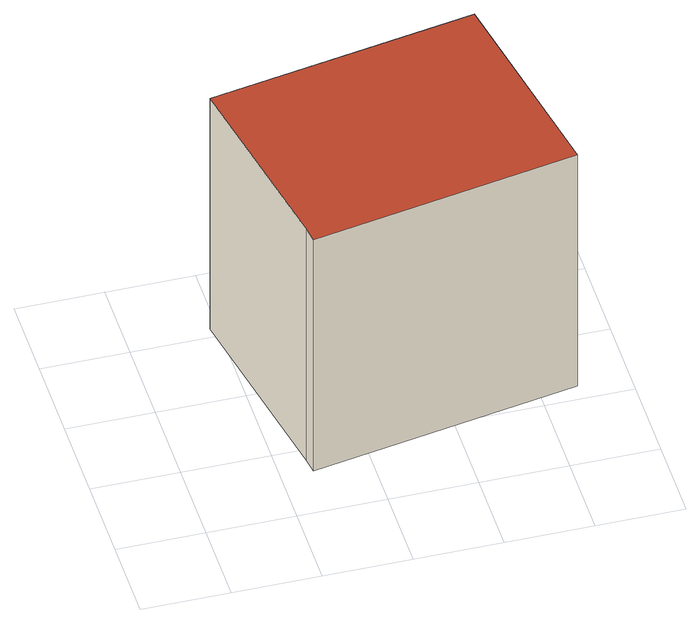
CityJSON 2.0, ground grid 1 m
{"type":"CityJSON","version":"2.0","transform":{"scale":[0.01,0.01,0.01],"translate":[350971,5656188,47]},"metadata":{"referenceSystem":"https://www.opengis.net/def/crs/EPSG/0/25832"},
"CityObjects":{
"building1":{"type":"Building","attributes":{"Geometrietyp2DReferenz":"3000","Gemeindeschluessel":"05315000","function":"31001_2420","roofType":"1000","measuredHeight":3.27,"storeysAboveGround":1},"address":[{"country":"Germany","locality":"Köln","thoroughfareNumber":"999","thoroughfareName":"Dresenhofweg"}],"geometry":[{"type":"Solid","lod":"2","boundaries":[[[[0,1,2,3]],[[4,5,1,0]],[[6,7,5,4]],[[8,9,7,6]],[[3,2,9,8]],[[6,4,0,3,8]],[[1,5,7,9,2]]]],"semantics":{"surfaces":[{"type":"WallSurface"},{"type":"RoofSurface"},{"type":"GroundSurface"}],"values":[[0,0,0,0,0,1,2]]}}]}
},
"vertices":[
[442,121,334],[442,121,8],[397,368,8],[397,368,334],[136,65,334],[136,65,8],[133,83,334],[133,83,8],[91,313,334],[91,313,8]
]}
